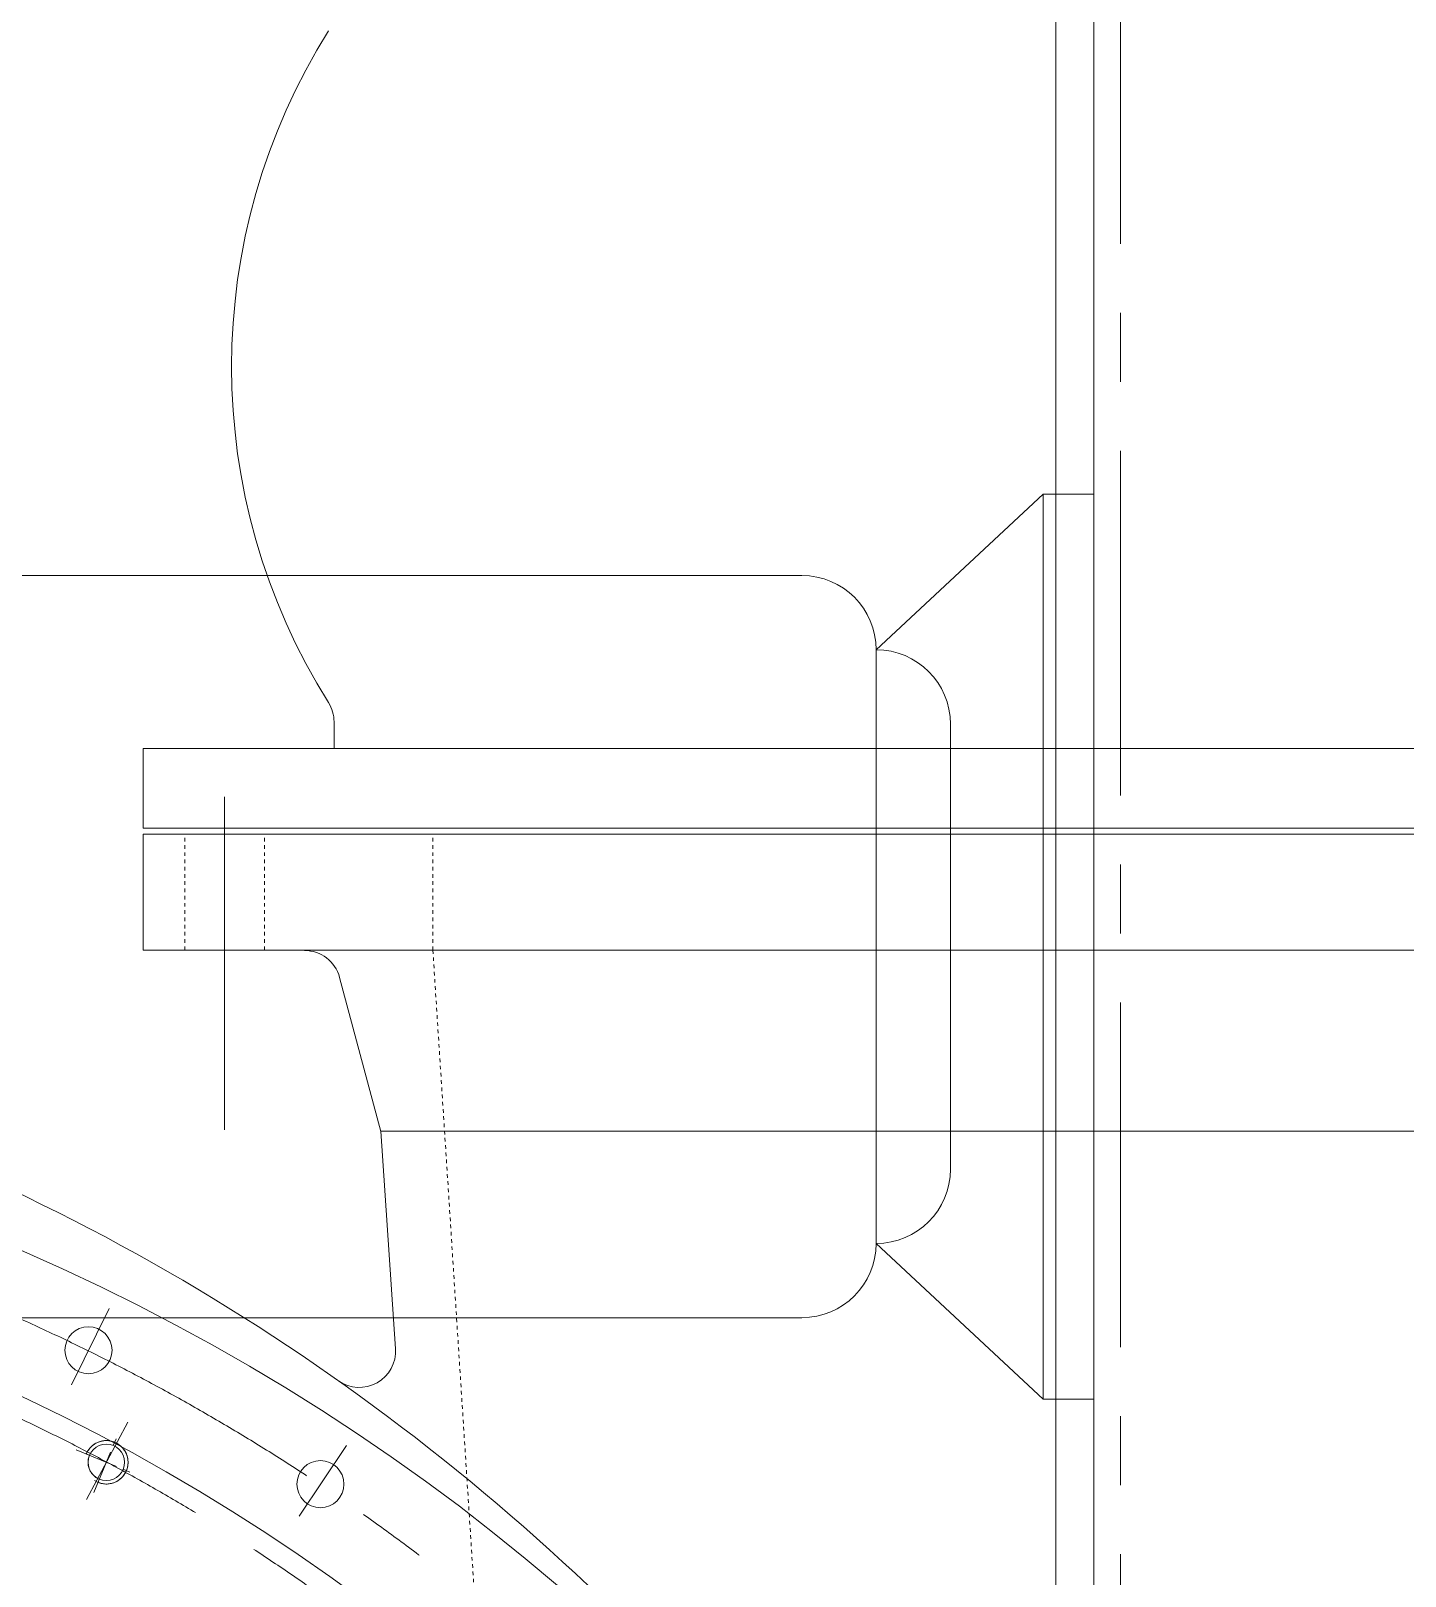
# Model space of a CAD drawing. Header units: millimetres. Extents: x 2 to 671028, y -1 to 511258.
# Drawn here: x 109157 to 118796, y 112308 to 123151 of the extents above; entities that cross this region are included whole.
import ezdxf

# ---------------------------------------------------------------- set-up
doc = ezdxf.new("R2010")
doc.units = ezdxf.units.MM
doc.header["$LTSCALE"] = 25.4
for name, pattern in [('ACAD_ISO02W100', [15, 12, -3]), ('CENTER', [50.8, 31.75, -6.35, 6.35, -6.35]), ('点画线', [18, 12, -2, 2, -2]), ('虚线', [2, 1, -1])]:
    doc.linetypes.add(name, pattern=pattern)
for name, color, linetype, lineweight in [('CAXA1', 5, 'CENTER', 5), ('中心线层', 5, 'CENTER', 5), ('细实线层', 7, 'Continuous', 5), ('虚线层', 6, 'ACAD_ISO02W100', 5)]:
    doc.layers.add(name, color=color, linetype=linetype, lineweight=lineweight)

msp = doc.modelspace()

# ---------------------------------------------------------------- linework, layer by layer
at = {"color": 7, "lineweight": 5}
for p, q in [((116611.86, 129770.71), (116611.86, 104370.71)), ((116346.95, 105015.85), (116346.95, 127933.48)), ((116256.26, 119900.18), (115085.69, 118807.98)), ((116611.86, 119900.18), (116256.26, 119900.18)), ((116256.26, 113550.18), (116256.26, 119900.18)), ((114564.99, 119328.68), (108740.49, 119328.68)), ((115085.69, 114642.38), (115085.69, 118807.98)), ((111283.15, 118302.72), (111283.15, 118114.6)), ((115606.39, 115163.08), (115606.39, 118287.28)), ((123660.23, 118114.6), (109944.23, 118114.6)), ((109944.23, 118114.6), (109944.23, 117555.8)), ((123660.23, 117555.8), (109944.23, 117555.8)), ((109944.23, 117513.64), (123660.23, 117513.64)), ((109944.23, 116700.84), (109944.23, 117513.64)), ((109944.23, 117513.64), (123660.23, 117513.64)), ((109944.23, 116700.84), (123660.23, 116700.84)), ((111611.75, 115427.98), (111321.9, 116509.72)), ((111714.13, 113903.39), (111611.56, 115430.84)), ((111611.56, 115430.84), (121982.15, 115430.84)), ((116256.26, 113550.18), (115085.69, 114642.38)), ((114564.99, 114121.68), (108740.49, 114121.68)), ((116611.86, 113550.18), (116256.26, 113550.18)), ((109564.74, 113199.58), (109560.05, 113193.12)), ((109569.76, 113205.78), (109564.74, 113199.58)), ((109575.1, 113211.71), (109569.76, 113205.78)), ((109580.74, 113217.35), (109575.1, 113211.71)), ((109586.67, 113222.69), (109580.74, 113217.35)), ((109592.87, 113227.71), (109586.67, 113222.69)), ((109599.32, 113232.4), (109592.87, 113227.71)), ((109606.02, 113236.74), (109599.32, 113232.4)), ((109612.93, 113240.73), (109606.02, 113236.74)), ((109620.04, 113244.35), (109612.93, 113240.73)), ((109627.32, 113247.6), (109620.04, 113244.35)), ((109634.77, 113250.46), (109627.32, 113247.6)), ((109642.36, 113252.92), (109634.77, 113250.46)), ((109650.07, 113254.99), (109642.36, 113252.92)), ((109657.87, 113256.65), (109650.07, 113254.99)), ((109665.75, 113257.9), (109657.87, 113256.65)), ((109673.69, 113258.73), (109665.75, 113257.9)), ((109681.66, 113259.15), (109673.69, 113258.73)), ((109689.63, 113259.15), (109681.66, 113259.15)), ((109697.6, 113258.73), (109689.63, 113259.15)), ((109705.54, 113257.9), (109697.6, 113258.73)), ((109713.42, 113256.65), (109705.54, 113257.9)), ((109721.22, 113254.99), (109713.42, 113256.65)), ((109728.93, 113252.92), (109721.22, 113254.99)), ((109736.52, 113250.46), (109728.93, 113252.92)), ((109743.97, 113247.6), (109736.52, 113250.46)), ((109751.26, 113244.35), (109743.97, 113247.6)), ((109758.36, 113240.73), (109751.26, 113244.35)), ((109765.27, 113236.74), (109758.36, 113240.73)), ((109771.97, 113232.4), (109765.27, 113236.74)), ((109778.42, 113227.71), (109771.97, 113232.4)), ((109784.62, 113222.69), (109778.42, 113227.71)), ((109790.55, 113217.35), (109784.62, 113222.69)), ((109796.19, 113211.71), (109790.55, 113217.35)), ((109801.53, 113205.78), (109796.19, 113211.71)), ((109806.55, 113199.58), (109801.53, 113205.78)), ((109811.24, 113193.12), (109806.55, 113199.58)), ((109548.09, 113172.41), (109544.85, 113165.12)), ((109544.85, 113165.12), (109544.85, 113165.12)), ((109544.85, 113165.12), (109567.07, 113155.91)), ((109551.71, 113179.52), (109548.09, 113172.41)), ((109555.7, 113186.43), (109551.71, 113179.52)), ((109560.05, 113193.12), (109555.7, 113186.43)), ((109557.7, 113116.87), (109557.35, 113110.16)), ((109557.35, 113110.16), (109557.35, 113103.44)), ((109557.35, 113103.44), (109557.7, 113096.73)), ((109558.4, 113123.55), (109557.7, 113116.87)), ((109557.7, 113096.73), (109558.4, 113090.05)), ((109559.45, 113130.19), (109558.4, 113123.55)), ((109558.4, 113090.05), (109559.45, 113083.41)), ((109560.85, 113136.76), (109559.45, 113130.19)), ((109562.59, 113143.25), (109560.85, 113136.76)), ((109564.67, 113149.64), (109562.59, 113143.25)), ((109567.07, 113155.91), (109564.67, 113149.64)), ((109567.07, 113155.91), (109567.07, 113155.91)), ((109815.59, 113186.43), (109811.24, 113193.12)), ((109819.58, 113179.52), (109815.59, 113186.43)), ((109823.2, 113172.41), (109819.58, 113179.52)), ((109826.44, 113165.12), (109823.2, 113172.41)), ((109829.3, 113157.67), (109826.44, 113165.12)), ((109831.77, 113150.08), (109829.3, 113157.67)), ((109833.83, 113142.38), (109831.77, 113150.08)), ((109835.49, 113134.57), (109833.83, 113142.38)), ((109836.74, 113126.69), (109835.49, 113134.57)), ((109835.49, 113079.03), (109836.74, 113086.91)), ((109837.58, 113118.76), (109836.74, 113126.69)), ((109836.74, 113086.91), (109837.58, 113094.84)), ((109837.99, 113110.79), (109837.58, 113118.76)), ((109837.58, 113094.84), (109837.99, 113102.81)), ((109837.99, 113102.81), (109837.99, 113110.79)), ((109559.45, 113083.41), (109560.85, 113076.84)), ((109560.85, 113076.84), (109562.59, 113070.35)), ((109562.59, 113070.35), (109564.67, 113063.96)), ((109564.67, 113063.96), (109567.07, 113057.69)), ((109567.07, 113057.69), (109569.81, 113051.55)), ((109569.81, 113051.55), (109572.86, 113045.56)), ((109572.86, 113045.56), (109576.22, 113039.74)), ((109576.22, 113039.74), (109579.88, 113034.11)), ((109579.88, 113034.11), (109583.83, 113028.67)), ((109583.83, 113028.67), (109588.05, 113023.45)), ((109588.05, 113023.45), (109592.55, 113018.46)), ((109592.55, 113018.46), (109597.3, 113013.71)), ((109597.3, 113013.71), (109602.29, 113009.21)), ((109602.29, 113009.21), (109607.52, 113004.98)), ((109607.52, 113004.98), (109612.95, 113001.03)), ((109612.95, 113001.03), (109618.59, 112997.37)), ((109618.59, 112997.37), (109624.41, 112994.01)), ((109624.41, 112994.01), (109630.39, 112990.96)), ((109636.53, 112988.23), (109627.32, 112966)), ((109630.39, 112990.96), (109636.53, 112988.23)), ((109636.53, 112988.23), (109636.53, 112988.23)), ((109758.36, 112972.87), (109765.27, 112976.86)), ((109765.27, 112976.86), (109771.97, 112981.2)), ((109771.97, 112981.2), (109778.42, 112985.89)), ((109778.42, 112985.89), (109784.62, 112990.91)), ((109784.62, 112990.91), (109790.55, 112996.25)), ((109790.55, 112996.25), (109796.19, 113001.9)), ((109796.19, 113001.9), (109801.53, 113007.82)), ((109801.53, 113007.82), (109806.55, 113014.03)), ((109806.55, 113014.03), (109811.24, 113020.48)), ((109811.24, 113020.48), (109815.59, 113027.17)), ((109815.59, 113027.17), (109819.58, 113034.08)), ((109819.58, 113034.08), (109823.2, 113041.19)), ((109823.2, 113041.19), (109826.44, 113048.48)), ((109826.44, 113048.48), (109829.3, 113055.93)), ((109826.44, 113048.48), (109826.44, 113048.48)), ((109829.3, 113055.93), (109831.77, 113063.52)), ((109831.77, 113063.52), (109833.83, 113071.22)), ((109833.83, 113071.22), (109835.49, 113079.03)), ((109627.32, 112966), (109627.32, 112966)), ((109627.32, 112966), (109634.77, 112963.14)), ((109634.77, 112963.14), (109642.36, 112960.68)), ((109642.36, 112960.68), (109650.07, 112958.61)), ((109650.07, 112958.61), (109657.87, 112956.95)), ((109657.87, 112956.95), (109665.75, 112955.7)), ((109665.75, 112955.7), (109673.69, 112954.87)), ((109673.69, 112954.87), (109681.66, 112954.45)), ((109681.66, 112954.45), (109689.63, 112954.45)), ((109689.63, 112954.45), (109697.6, 112954.87)), ((109697.6, 112954.87), (109705.54, 112955.7)), ((109705.54, 112955.7), (109713.42, 112956.95)), ((109713.42, 112956.95), (109721.22, 112958.61)), ((109721.22, 112958.61), (109728.93, 112960.68)), ((109728.93, 112960.68), (109736.52, 112963.14)), ((109736.52, 112963.14), (109743.97, 112966)), ((109743.97, 112966), (109751.26, 112969.25)), ((109751.26, 112969.25), (109758.36, 112972.87))]:
    msp.add_line(p, q, dxfattribs=at)
for centre, radius in [((109560.52, 113893.05), 165.1), ((109685.65, 113106.8), 128.34), ((111187.69, 112953.47), 165.1)]:
    msp.add_circle(centre, radius, dxfattribs=at)
for centre, radius, start, end in [((114988.95, 120794.3), 4424.46, 147.821124, 212.178876), ((114564.99, 118807.98), 520.7, 0, 90), ((115085.69, 118287.28), 520.7, 0, 90), ((111029.15, 118302.72), 254, 0, 32.178876), ((111076.56, 116443.98), 254, 15, 90), ((103219.97, 101010.37), 14795.5, 301.355793, 238.585014), ((115085.69, 115163.08), 520.7, 270, 0), ((103206.5, 101010.37), 13868.4, 303.508424, 236.55604), ((114564.99, 114642.38), 520.7, 270, 0), ((111460.7, 113886.37), 254, 234.750827, 3.841728)]:
    msp.add_arc(centre, radius, start, end, dxfattribs=at)
msp.add_open_spline([(113756.06, 111546.46), (112864.76, 112500.68), (110828.57, 114210.56), (107205.9, 115926.71), (103206.46, 116616.51), (99134.75, 116199.62), (95271.92, 114747.14), (91886.62, 112322.04), (89225.21, 109071.49), (87483.93, 105213.15), (86756.39, 100999.07), (87250.69, 96719.95), (88797.38, 92676.33), (91368.61, 89151.74), (94783.64, 86393.33), (98824.37, 84605.58), (103217.92, 83906.81), (107669.52, 84391.84), (111873.72, 86012.49), (115532.96, 88690.99), (118399.43, 92241.38), (120258.47, 96440.21), (120722.94, 99481.24), (120765.24, 101003.64)], degree=3, knots=[0, 0, 0, 0, 6187.66602572, 12450.35545818, 18783.77638031, 25175.55398045, 31622.06567916, 38124.71359482, 44683.23785819, 51298.55092183, 57973.87072775, 64697.01929391, 71462.74865718, 78273.50179554, 85129.27889684, 92030.08014528, 98977.28584344, 105969.70115191, 113006.62299906, 120087.95118565, 127214.49594475, 134386.49284868, 141603.66326616, 141603.66326616, 141603.66326616, 141603.66326616], dxfattribs=at)
at = {"layer": 'CAXA1', "linetype": 'CENTER', "lineweight": 5, "ltscale": 3}
for p, q in [((116798.98, 110043.27), (116798.98, 179736.38)), ((110515.73, 115439.79), (110515.73, 117775.12)), ((109441.32, 113651.35), (109705.21, 114186.45)), ((109546.61, 112846.68), (109836.63, 113389.27)), ((111037.96, 112729.39), (111369.43, 113225.47))]:
    msp.add_line(p, q, dxfattribs=at)
for radius in [14351, 13716]:
    msp.add_circle((103219.97, 101010.37), radius, dxfattribs=at)
at = {"layer": '中心线层', "color": 7, "linetype": '点画线', "lineweight": 5}
for p, q in [((109598.16, 112895.6), (109773.13, 113318)), ((109474.45, 113194.28), (109896.84, 113019.32))]:
    msp.add_line(p, q, dxfattribs=at)
at = {"layer": '细实线层', "color": 7, "lineweight": 5}
msp.add_arc((109685.65, 113106.8), 152.4, 237.5, 157.5, dxfattribs=at)
at = {"layer": '虚线层', "color": 7, "linetype": '虚线', "lineweight": 5}
for p, q in [((110236.33, 116700.84), (110236.33, 117513.64)), ((110795.13, 116700.84), (110795.13, 117513.64)), ((111976.23, 116700.84), (111976.23, 117513.64)), ((112395.99, 110186.39), (111976.23, 116700.84))]:
    msp.add_line(p, q, dxfattribs=at)

doc.saveas('drawing.dxf')
